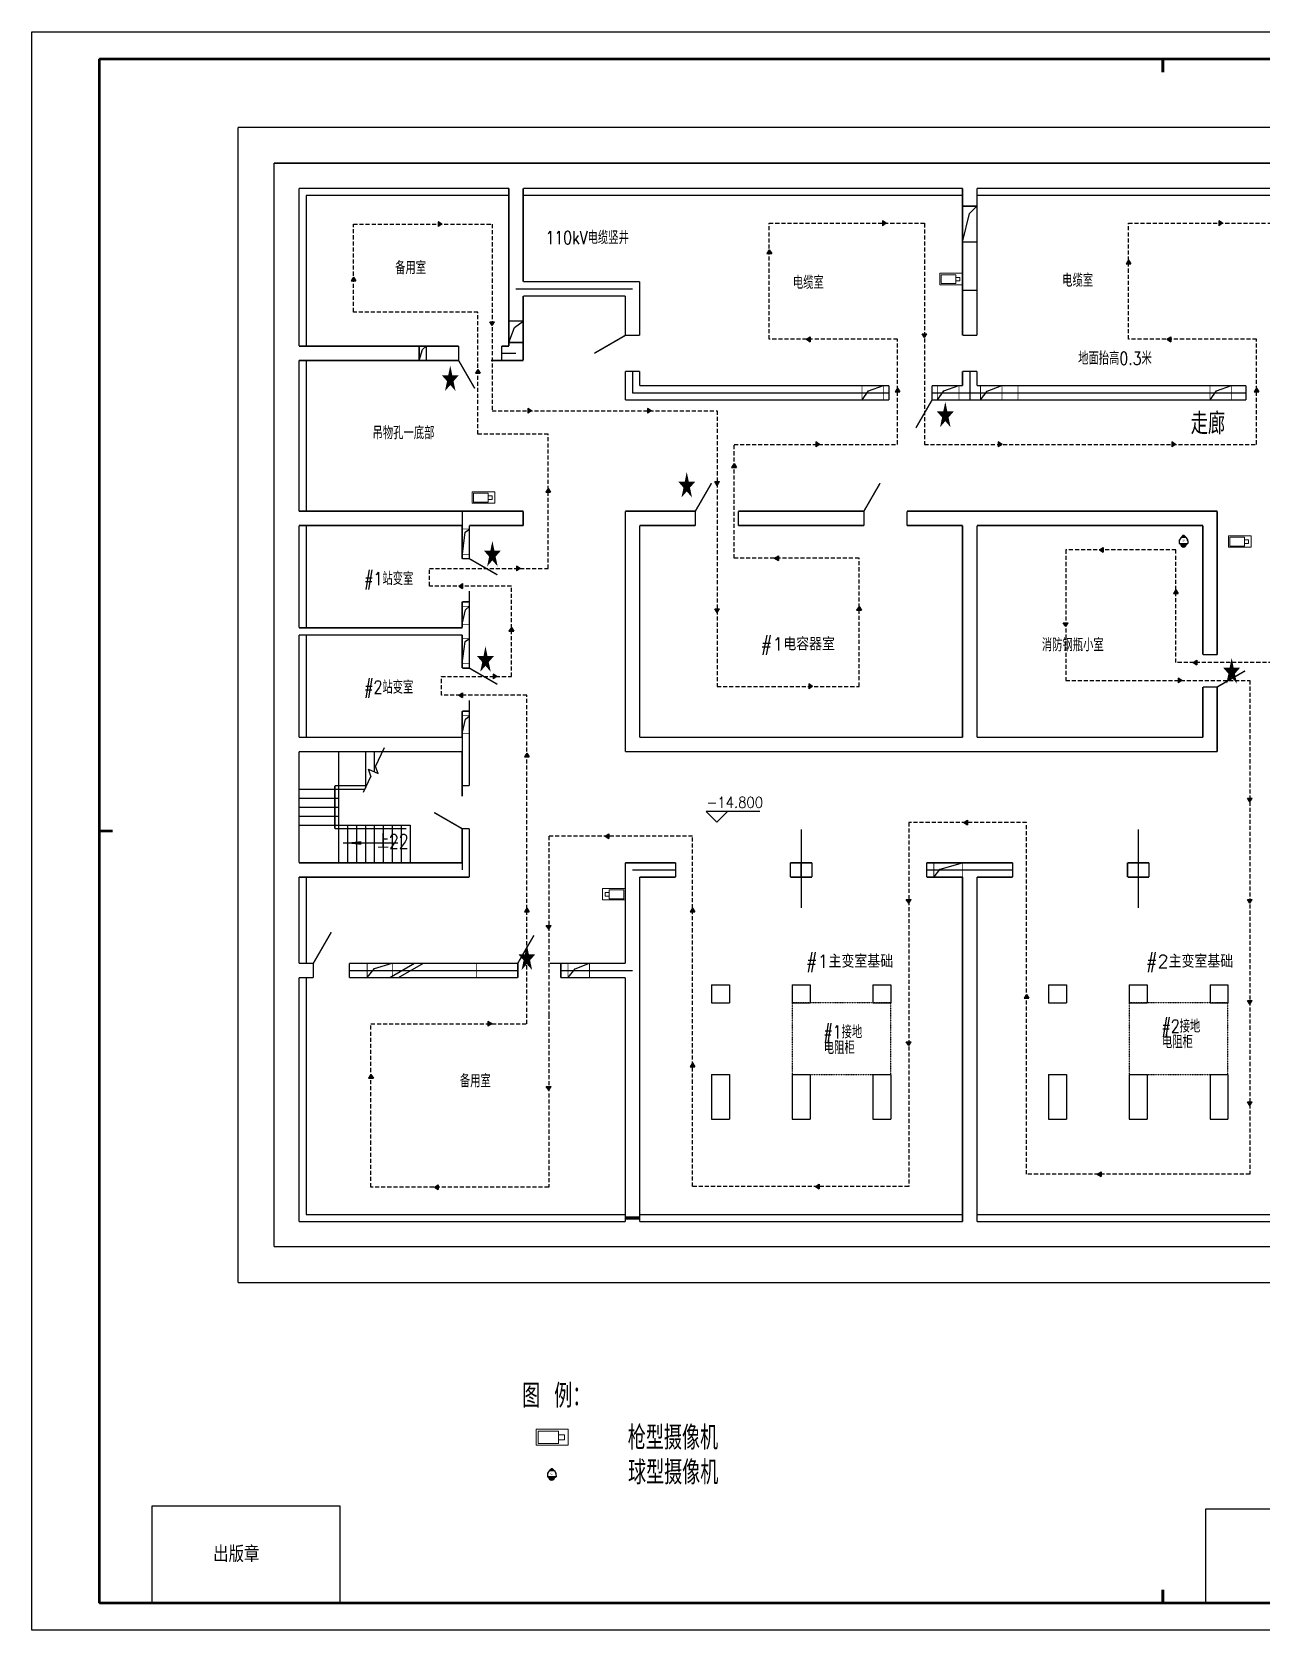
# Model space of a CAD drawing. Header units: millimetres. Extents: x -70627 to 13473, y 10065 to 69465.
# Drawn here: x -70627 to -24925, y 10065 to 69465 of the extents above; entities that cross this region are included whole.
import ezdxf
from ezdxf.enums import TextEntityAlignment as Align

# ---------------------------------------------------------------- set-up
doc = ezdxf.new("R2010")
doc.units = ezdxf.units.MM
for name, pattern in [('CEN', [34.5, 32, -1, 0.5, -1]), ('DASHED', [0.75, 0.5, -0.25]), ('HID4', [2, 1, -1])]:
    doc.linetypes.add(name, pattern=pattern)
doc.layers.add('$TD_AUDIT_GENERATED_(155)', color=7, linetype='Continuous', plot=False)
doc.layers.add('$TD_AUDIT_GENERATED_(3A53)', color=7, linetype='Continuous', plot=False)
doc.layers.add('$TD_AUDIT_GENERATED_(3A55)', color=250, linetype='Continuous', lineweight=18)
for name, color, linetype in [('$TD_AUDIT_GENERATED_(3A56)', 3, 'Continuous'), ('$TD_AUDIT_GENERATED_(5F)', 102, 'Continuous'), ('2', 2, 'Continuous'), ('CEN', 1, 'CEN'), ('HID4', 3, 'HID4'), ('Lz3_autosign', 7, 'Continuous'), ('tk', 7, 'Continuous')]:
    doc.layers.add(name, color=color, linetype=linetype)
doc.styles.add('$TD_AUDIT_GENERATED_(152)', font='', dxfattribs={"width": 0.75})
doc.styles.add('$TD_AUDIT_GENERATED_(174D)', font='', dxfattribs={"width": 0.9})
doc.styles.add('1', font='ROMANC.shx', dxfattribs={"width": 0.7, "bigfont": 'HZTXT1.shx'})
doc.styles.add('sepd.yb2', font='sepd_gbe.shx', dxfattribs={"width": 0.8, "bigfont": 'sepd_gbc.shx'})
doc.styles.add('sepd_yb2', font='sepd_gbe.shx', dxfattribs={"width": 0.8, "bigfont": 'sepd_gbc.shx'})
doc.styles.get("Standard").update_dxf_attribs({"font": ''})
doc.styles.add('TBZT', font='')
doc.styles.get('$TD_AUDIT_GENERATED_(152)').set_extended_font_data('SimSun')
doc.styles.get('$TD_AUDIT_GENERATED_(174D)').set_extended_font_data('SimSun')
doc.styles.get('Standard').set_extended_font_data('SimSun')
doc.styles.get('TBZT').set_extended_font_data('SimSun')

# ---------------------------------------------------------------- blocks, each defined once
blk = doc.blocks.new('$TD_AUDIT_GENERATED_(243E)')
at = {"layer": '$TD_AUDIT_GENERATED_(155)', "ltscale": 0.1}
for points in [[(73.8, 41.31), (143.8, 41.31), (143.8, 77.31), (73.8, 77.31)], [(465.73, 76.31), (528.73, 76.31), (528.73, 41.31), (465.73, 41.31)]]:
    blk.add_lwpolyline(points, close=True, dxfattribs=at)
at = {"layer": '$TD_AUDIT_GENERATED_(3A53)'}
blk.add_lwpolyline([(29.24, 625.31), (870.24, 625.31), (870.24, 31.31), (29.24, 31.31)], close=True, dxfattribs=at)
at = {"layer": 'tk', "const_width": 1}
for points in [[(860.24, 615.31), (54.24, 615.31)], [(54.24, 615.31), (54.24, 41.31)], [(449.74, 615.31), (449.74, 610.31)], [(54.24, 328.31), (59.24, 328.31)], [(54.24, 41.31), (860.24, 41.31)], [(449.74, 41.31), (449.74, 46.31)]]:
    blk.add_lwpolyline(points, dxfattribs=at)
at = {"layer": 'tk'}
blk.add_lwpolyline([(54.24, 615.31), (860.24, 615.31), (860.24, 41.31), (54.24, 41.31)], close=True, dxfattribs=at)
at = {"layer": '$TD_AUDIT_GENERATED_(155)', "ltscale": 0.1, "style": 'TBZT', "width": 0.8}
blk.add_text('\\M+5B3F6\\M+5B0E6\\M+5D5C2', height=5.25, dxfattribs=at).set_placement((96.63, 57.13))
at = {"layer": '$TD_AUDIT_GENERATED_(155)', "style": 'sepd_yb2', "flags": 1}
for tag, p in [('{LZCO-CB-W70-H36}', (140.29, 41.24)), ('{LZCO-ZZ-W63-H35-D10}', (528.73, 41.31))]:
    blk.add_attdef(tag, text='', height=4, dxfattribs=at).set_placement(p, align=Align.BOTTOM_RIGHT)
at = {"layer": 'tk', "style": 'sepd_yb2'}
for tag, height, p in [('\\M+5B9A4\\M+5B3CC', 6, (779.26, 103.63)), ('\\M+5B9A4\\M+5B3CC1', 4, (779.7, 105.96)), ('\\M+5B9A4\\M+5B3CC2', 4, (779.11, 101.38)), ('\\M+5BDD7\\M+5B6CE', 6, (833.05, 103.16)), ('\\M+5CDBC\\M+5C3FB1', 6, (820.24, 78.31)), ('\\M+5CDBC\\M+5C3FB', 6, (820.24, 74.31)), ('\\M+5CDBC\\M+5C3FB2', 6, (820.24, 70.31)), ('\\M+5B1C8\\M+5C0FD', 5, (740.37, 45.81)), ('\\M+5C8D5\\M+5C6DA', 5, (770.17, 45.81)), ('\\M+5CDBC\\M+5BAC5', 5, (827.28, 46.04))]:
    blk.add_attdef(tag, text='', height=height, dxfattribs=at).set_placement(p, align=Align.MIDDLE_CENTER)
at = {"layer": 'tk', "flags": 3}
for tag, height, style, width, p in [('N\\M+5C5FA\\M+5D7BC_T6_H7', 2, '$TD_AUDIT_GENERATED_(174D)', 0.8, (758.17, 93.99)), ('N\\M+5C5FA\\M+5D7BC\\M+5C8D5\\M+5C6DA_T5_H1.5', 1.5, 'TBZT', 0.65, (774.04, 93.96)), ('N\\M+5C9F3\\M+5BACB\\M+5D2BB_T6_H7', 2, '$TD_AUDIT_GENERATED_(174D)', 0.8, (758.17, 85.99)), ('N\\M+5C9F3\\M+5BACB\\M+5D2BB\\M+5C8D5\\M+5C6DA_T5_H1.5', 1.5, 'TBZT', 0.65, (774.05, 86.15)), ('N\\M+5C9F3\\M+5BACB\\M+5B6FE_T6_H7', 2, '$TD_AUDIT_GENERATED_(174D)', 0.8, (758.17, 77.99)), ('N\\M+5C9F3\\M+5BACB\\M+5B6FE\\M+5C8D5\\M+5C6DA_T5_H1.5', 1.5, 'TBZT', 0.65, (773.93, 78.11)), ('N\\M+5D0A3\\M+5BACB_T6_H7', 2, '$TD_AUDIT_GENERATED_(174D)', 0.8, (758.28, 69.99)), ('N\\M+5D0A3\\M+5BACB\\M+5C8D5\\M+5C6DA_T5_H1.5', 1.5, 'TBZT', 0.65, (773.94, 69.85)), ('N\\M+5C9E8\\M+5BCC6_T6_H7', 2, '$TD_AUDIT_GENERATED_(174D)', 0.8, (758.17, 61.99)), ('N\\M+5C9E8\\M+5BCC6\\M+5C8D5\\M+5C6DA_T5_H1.5', 1.5, 'TBZT', 0.65, (773.5, 62.19)), ('N\\M+5D6C6\\M+5CDBC_T6_H7', 2, '$TD_AUDIT_GENERATED_(174D)', 0.8, (758.06, 53.99)), ('N\\M+5D6C6\\M+5CDBC\\M+5C8D5\\M+5C6DA_T5_H1.5', 1.5, 'TBZT', 0.65, (773.61, 54.1))]:
    blk.add_attdef(tag, text='', height=height, dxfattribs=dict(at, style=style, width=width)).set_placement(p, align=Align.MIDDLE_CENTER)
at = {"layer": 'tk', "style": '$TD_AUDIT_GENERATED_(152)', "width": 0.8, "flags": 3}
for tag, p in [('LZCO_NCB-W70-H36_T7', (143.8, 77.31)), ('LZCO_NZZ-W63-H35_T7', (528.73, 76.31))]:
    blk.add_attdef(tag, text='', height=3, dxfattribs=at).set_placement(p, align=Align.TOP_RIGHT)
blk.add_attdef('LZHQINS_N5__0__\\M+5BBE1\\M+5C7A9\\M+5C0B8.DWG__0__1_T8', text='', height=3, dxfattribs=at).set_placement((720.24, 41.31), align=Align.BOTTOM_RIGHT)
blk.add_attdef('LZFRAME', (812.74, 35.32), '', height=3, dxfattribs=at)
blk = doc.blocks.new('A$C037769D6')
at = {"color": 40}
for p, q in [((0, 1.38), (3.52, 1.38)), ((0.27, 1.27), (0.27, 1.38)), ((0.33, 1.22), (0.27, 1.27)), ((3.26, 1.27), (0.27, 1.27)), ((0.33, 1.22), (3.2, 1.22)), ((2.62, 3.89), (0.91, 3.89)), ((1.13, 4.18), (0.96, 3.91)), ((0.96, 3.91), (2.57, 3.91)), ((1.11, 0.76), (1.11, 1.21)), ((1.13, 4.18), (1.49, 4.56)), ((1.13, 4.18), (2.4, 4.18)), ((2.03, 4.56), (1.49, 4.56)), ((1.54, 0.91), (1.54, 0.46)), ((1.95, 0.92), (1.95, 0.46)), ((2.4, 4.18), (2.03, 4.56)), ((2.38, 0.75), (2.38, 1.21)), ((2.4, 4.18), (2.57, 3.91)), ((3.2, 1.22), (3.26, 1.27)), ((3.26, 1.27), (3.26, 1.38))]:
    blk.add_line(p, q, dxfattribs=at)
blk.add_circle((1.74, 0.58), 0.143, dxfattribs=at)
for centre, radius, start, end in [((1.75, 1.21), 1.21, 179.65787, 359.65787), ((1.76, -0.19), 1.14, 56.80597, 124.88361), ((1.76, -0.2), 1.14, 56.80597, 124.88361), ((1.74, 0.76), 0.637, 179.65787, 359.65787), ((1.74, 0.46), 0.207, 179.65787, 359.65787)]:
    blk.add_arc(centre, radius, start, end, dxfattribs=at)
for points in [[(0.91, 3.89), (0.8, 3.83), (0.41, 3.39), (-0.04, 2.63), (0, 1.38), (0, 1.38)], [(2.62, 3.89), (2.72, 3.83), (3.11, 3.39), (3.51, 2.63), (3.52, 1.38), (3.52, 1.38)]]:
    blk.add_open_spline(points, degree=3, knots=[0, 0, 0, 0, 25.727261, 168.204352, 179.008047, 179.008047, 179.008047, 179.008047], dxfattribs=at)
for p in [(0.16, 2.75), (3.34, 2.74)]:
    blk.add_point(p, dxfattribs=at)
at = {"layer": '$TD_AUDIT_GENERATED_(3A55)', "color": 40, "lineweight": -3, "ltscale": 50, "insert": (1.28, 2.95), "char_height": 0.7076, "width": 1504.6269, "attachment_point": 1}
blk.add_mtext('{\\fSimSun|b0|i0|c134|p2;\\C5;QJ}', dxfattribs=at)

msp = doc.modelspace()

# ---------------------------------------------------------------- hatches: boundary and pattern name
at = {"layer": 'Lz3_autosign'}
for points in [[(-55388, 62321), (-55528, 62232), (-55528, 62410)], [(-38863, 62352), (-39003, 62263), (-39003, 62441)], [(-26360, 62352), (-26500, 62263), (-26500, 62441)], [(-43211, 61367), (-43122, 61227), (-43300, 61227)], [(-29854, 60987), (-29765, 60847), (-29942, 60847)], [(-58670, 60356), (-58582, 60216), (-58759, 60216)], [(-53517, 58553), (-53428, 58692), (-53605, 58692)], [(-37443, 58105), (-37355, 58245), (-37532, 58245)], [(-41827, 58042), (-41687, 57953), (-41687, 58131)], [(-28424, 58042), (-28284, 57953), (-28284, 58131)], [(-54051, 56924), (-53962, 56784), (-54139, 56784)], [(-38448, 56229), (-38359, 56090), (-38536, 56090)], [(-25090, 56229), (-25002, 56090), (-25179, 56090)], [(-52052, 55384), (-52192, 55295), (-52192, 55472)], [(-47603, 55384), (-47743, 55295), (-47743, 55472)], [(-41345, 54137), (-41485, 54048), (-41485, 54226)], [(-34556, 54137), (-34696, 54048), (-34696, 54226)], [(-28101, 54137), (-28241, 54048), (-28241, 54226)], [(-44522, 53422), (-44434, 53282), (-44611, 53282)], [(-51430, 52501), (-51342, 52362), (-51519, 52362)], [(-45148, 52613), (-45059, 52752), (-45237, 52752)], [(-43013, 49903), (-42873, 49814), (-42873, 49991)], [(-30937, 50214), (-30797, 50125), (-30797, 50303)], [(-52477, 49524), (-52616, 49435), (-52616, 49612)], [(-54759, 48871), (-54619, 48782), (-54619, 48960)], [(-28093, 48733), (-28004, 48593), (-28181, 48593)], [(-45148, 47886), (-45059, 48026), (-45237, 48026)], [(-39873, 48109), (-39785, 47970), (-39962, 47970)], [(-52802, 47328), (-52714, 47188), (-52891, 47188)], [(-32190, 47368), (-32101, 47508), (-32279, 47508)], [(-27452, 46024), (-27312, 45936), (-27312, 46113)], [(-53344, 45505), (-53483, 45416), (-53483, 45594)], [(-41602, 45141), (-41742, 45052), (-41742, 45230)], [(-27873, 45355), (-28013, 45267), (-28013, 45444)], [(-54759, 44815), (-54619, 44727), (-54619, 44904)], [(-52227, 42663), (-52138, 42523), (-52315, 42523)], [(-25343, 40845), (-25254, 40985), (-25432, 40985)], [(-35977, 40086), (-35837, 39997), (-35837, 40174)], [(-49319, 39577), (-49179, 39488), (-49179, 39665)], [(-52227, 36901), (-52138, 36761), (-52315, 36761)], [(-46068, 36901), (-45980, 36761), (-46157, 36761)], [(-38028, 37085), (-37939, 37224), (-38116, 37224)], [(-25343, 37085), (-25254, 37224), (-25432, 37224)], [(-51414, 36118), (-51326, 36258), (-51503, 36258)], [(-33647, 33689), (-33559, 33549), (-33736, 33549)], [(-25343, 33324), (-25254, 33464), (-25432, 33464)], [(-53531, 32598), (-53671, 32509), (-53671, 32686)], [(-38028, 31787), (-37939, 31927), (-38116, 31927)], [(-46068, 31143), (-45980, 31003), (-46157, 31003)], [(-58022, 30712), (-57933, 30572), (-58110, 30572)], [(-51414, 30126), (-51326, 30266), (-51503, 30266)], [(-25343, 29563), (-25254, 29703), (-25432, 29703)], [(-31015, 27013), (-30875, 26924), (-30875, 27101)], [(-55663, 26531), (-55523, 26442), (-55523, 26619)], [(-41494, 26548), (-41355, 26460), (-41355, 26637)]]:
    msp.add_hatch(color=3, dxfattribs=at).paths.add_polyline_path(points)

# ---------------------------------------------------------------- linework, layer by layer
at = {"layer": '$TD_AUDIT_GENERATED_(5F)', "color": 1, "lineweight": 15}
for p, q in [((-36873, 60496), (-36025, 60496)), ((-36873, 60067), (-36873, 60496)), ((-36025, 60067), (-36873, 60067)), ((-36025, 60496), (-36025, 60067)), ((-54264, 52376), (-53416, 52376)), ((-54264, 51947), (-54264, 52376)), ((-53416, 52376), (-53416, 51947)), ((-53416, 51947), (-54264, 51947)), ((-26138, 50739), (-25290, 50739)), ((-26138, 50310), (-26138, 50739)), ((-25290, 50739), (-25290, 50310)), ((-25290, 50310), (-26138, 50310)), ((-48561, 37631), (-49409, 37631)), ((-49409, 37631), (-49409, 37202)), ((-48561, 37202), (-48561, 37631)), ((-49409, 37202), (-48561, 37202)), ((-51882, 17533), (-50695, 17533)), ((-51882, 16933), (-51882, 17533)), ((-50695, 17533), (-50695, 16933)), ((-50695, 16933), (-51882, 16933))]:
    msp.add_line(p, q, dxfattribs=at)
at = {"layer": '$TD_AUDIT_GENERATED_(5F)', "color": 1, "linetype": 'Continuous', "lineweight": 15, "ltscale": 0.1}
for p, q in [((-36821, 60441), (-36275, 60441)), ((-36821, 60111), (-36821, 60441)), ((-36275, 60111), (-36821, 60111)), ((-36275, 60441), (-36275, 60111)), ((-36275, 60342), (-36121, 60342)), ((-36275, 60213), (-36275, 60342)), ((-36121, 60213), (-36275, 60213)), ((-36121, 60342), (-36121, 60213)), ((-54212, 52321), (-53666, 52321)), ((-54212, 51991), (-54212, 52321)), ((-53666, 52321), (-53666, 51991)), ((-53666, 51991), (-54212, 51991)), ((-53666, 52222), (-53512, 52222)), ((-53666, 52093), (-53666, 52222)), ((-53512, 52093), (-53666, 52093)), ((-53512, 52222), (-53512, 52093)), ((-26086, 50685), (-25540, 50685)), ((-26086, 50354), (-26086, 50685)), ((-25540, 50685), (-25540, 50354)), ((-25540, 50585), (-25386, 50585)), ((-25540, 50457), (-25540, 50585)), ((-25386, 50585), (-25386, 50457)), ((-25540, 50354), (-26086, 50354)), ((-25386, 50457), (-25540, 50457)), ((-49159, 37477), (-49313, 37477)), ((-49313, 37477), (-49313, 37349)), ((-48613, 37576), (-49159, 37576)), ((-49159, 37576), (-49159, 37246)), ((-49159, 37349), (-49159, 37477)), ((-48613, 37246), (-48613, 37576)), ((-49313, 37349), (-49159, 37349)), ((-49159, 37246), (-48613, 37246)), ((-51809, 17456), (-51044, 17456)), ((-51809, 16994), (-51809, 17456)), ((-51044, 17456), (-51044, 16994)), ((-51044, 17317), (-50828, 17317)), ((-51044, 17138), (-51044, 17317)), ((-50828, 17317), (-50828, 17138)), ((-51044, 16994), (-51809, 16994)), ((-50828, 17138), (-51044, 17138))]:
    msp.add_line(p, q, dxfattribs=at)
at = {"color": 7}
for p, q in [((-35767, 62714), (-35491, 62989)), ((-36025, 61655), (-35767, 62714)), ((-35491, 59855), (-36025, 59855)), ((-52895, 57921), (-52683, 58475)), ((-52683, 58475), (-52362, 58721)), ((-56229, 57254), (-56110, 57668)), ((-56110, 57668), (-55963, 57788)), ((-39759, 55787), (-39522, 56122)), ((-39522, 56122), (-38959, 56321)), ((-36958, 55787), (-36721, 56122)), ((-36721, 56122), (-36158, 56321)), ((-35358, 55787), (-35105, 56110)), ((-35105, 56110), (-34558, 56321)), ((-26823, 55787), (-26585, 56122)), ((-26585, 56122), (-26023, 56321)), ((-54629, 49952), (-54519, 50873)), ((-54519, 50873), (-54362, 50986)), ((-54507, 47988), (-54362, 48119)), ((-54629, 47452), (-54507, 47988)), ((-54629, 45985), (-54519, 46805)), ((-54519, 46805), (-54362, 46918)), ((-54507, 43920), (-54362, 44051)), ((-54629, 43384), (-54507, 43920)), ((-57852, 42163), (-57520, 42873)), ((-58022, 41801), (-58306, 41197)), ((-58118, 42067), (-57756, 41897)), ((-58022, 41801), (-58118, 42067)), ((-57756, 41897), (-57852, 42163)), ((-43560, 40496), (-45560, 40496)), ((-45560, 40496), (-45160, 40096)), ((-45160, 40096), (-44760, 40496)), ((-57020, 39319), (-59050, 39319)), ((-37092, 38050), (-36862, 38350)), ((-36862, 38350), (-36025, 38583)), ((-35491, 37353), (-35491, 36485)), ((-58163, 34316), (-57891, 34651)), ((-57891, 34651), (-57230, 34849)), ((-57325, 34316), (-56401, 34849)), ((-56992, 34316), (-56068, 34849)), ((-50695, 34316), (-50427, 34648)), ((-50427, 34648), (-49895, 34849))]:
    msp.add_line(p, q, dxfattribs=at)
at = {"linetype": 'HID4'}
for p, q in [((-42360, 33382), (-42360, 30715)), ((-38692, 33382), (-42360, 33382)), ((-38692, 30715), (-38692, 33382)), ((-29823, 33382), (-29823, 30715)), ((-26156, 33382), (-29823, 33382)), ((-26156, 30715), (-26156, 33382)), ((-42360, 30715), (-38692, 30715)), ((-29823, 30715), (-26156, 30715))]:
    msp.add_line(p, q, dxfattribs=at)
at = {"color": 7, "const_width": 53.3}
for points in [[(-48561, 58188), (-49716, 57521)], [(-54762, 57254), (-54162, 56215)], [(-53562, 57254), (-53162, 57254)], [(-37158, 55787), (-37759, 54748)], [(-45960, 51653), (-45360, 52692)], [(-39692, 51653), (-39092, 52692)], [(-54362, 49886), (-53323, 49286)], [(-54362, 48685), (-54362, 48285)], [(-54362, 45818), (-53323, 45218)], [(-25517, 45718), (-26556, 45118)], [(-54362, 44618), (-54362, 44218)], [(-54629, 41050), (-54629, 41450)], [(-54629, 39850), (-55669, 40450)], [(-60164, 34849), (-59497, 36004)], [(-52562, 34849), (-51962, 35888)], [(-50962, 34849), (-51362, 34849)]]:
    msp.add_lwpolyline(points, dxfattribs=at)
at = {"color": 7}
msp.add_lwpolyline([(-59050, 39319, 0, 133, 0), (-58383, 39319, 133, 133, 0)], format="xyseb", dxfattribs=at)
at = {"layer": '2', "color": 7}
for p, q in [((-60430, 63389), (-60430, 57788)), ((-52895, 63389), (-60430, 63389)), ((-36025, 63389), (-52362, 63389)), ((-23489, 63389), (-35491, 63389)), ((-60430, 57254), (-60430, 51653)), ((-60430, 51119), (-60430, 47318)), ((-60430, 47052), (-60430, 43251)), ((-59230, 42717), (-59230, 38583)), ((-58230, 42717), (-58230, 41358)), ((-57897, 42717), (-57897, 41963)), ((-60697, 41317), (-58249, 41317)), ((-60697, 40984), (-59230, 40984)), ((-60697, 40650), (-59230, 40650)), ((-60697, 40317), (-59230, 40317)), ((-60697, 39983), (-56563, 39983)), ((-58897, 39983), (-58897, 38583)), ((-58563, 39983), (-58563, 38583)), ((-58230, 39983), (-58230, 38583)), ((-57897, 39983), (-57897, 38583)), ((-57563, 39983), (-57563, 38583)), ((-57230, 39983), (-57230, 38583)), ((-56896, 39983), (-56896, 38583)), ((-56563, 39983), (-56563, 38583)), ((-60430, 38050), (-60430, 34849)), ((-60430, 34316), (-60430, 25514)), ((-60430, 25514), (-48561, 25514)), ((-48028, 25514), (-36025, 25514)), ((-35491, 25514), (-23489, 25514))]:
    msp.add_line(p, q, dxfattribs=at)
for points, const_width in [([(2917, 65923), (-62964, 65923)], 53.3), ([(-62964, 65923), (-62964, 22980)], 53.3), ([(1584, 64589), (-61631, 64589)], 53.3), ([(-61631, 64589), (-61631, 24313)], 53.3), ([(-52895, 63656), (-60697, 63656)], 53.3), ([(-60697, 63656), (-60697, 57788)], 53.3), ([(-52895, 63656), (-52895, 57788)], 53.3), ([(-36025, 63656), (-52362, 63656)], 53.3), ([(-52362, 63656), (-52362, 60188)], 53.3), ([(-36025, 63656), (-36025, 58188)], 53.3), ([(-23489, 63656), (-35491, 63656)], 53.3), ([(-35491, 63656), (-35491, 58188)], 53.3), ([(-35491, 62989), (-36025, 62989)], 53.3), ([(-35491, 61655), (-36025, 61655)], 53.3), ([(-48028, 60188), (-52362, 60188)], 53.3), ([(-48028, 60188), (-48028, 58188)], 53.3), ([(-48561, 59655), (-52362, 59655)], 53.3), ([(-52362, 59655), (-52362, 57254)], 53.3), ([(-48561, 59655), (-48561, 58188)], 53.3), ([(-52895, 58721), (-52362, 58721)], 53.3), ([(-48561, 58188), (-48028, 58188)], 53.3), ([(-36025, 58188), (-35491, 58188)], 53.3), ([(-60697, 57788), (-54762, 57788)], 53.3), ([(-56229, 57788), (-56229, 57254)], 53.3), ([(-55963, 57788), (-55963, 57254)], 53.3), ([(-54762, 57788), (-54762, 57254)], 53.3), ([(-53162, 57788), (-53162, 57254)], 53.3), ([(-53162, 57788), (-52895, 57788)], 53.3), ([(-52895, 57921), (-52362, 57921)], 53.3), ([(-60697, 57254), (-60697, 51653)], 53.3), ([(-60697, 57254), (-54762, 57254)], 53.3), ([(-53162, 57254), (-52362, 57254)], 53.3), ([(-48561, 56854), (-48561, 55787)], 53.3), ([(-48561, 56854), (-48028, 56854)], 53.3), ([(-48028, 56854), (-48028, 56321)], 53.3), ([(-36025, 56854), (-36025, 56321)], 53.3), ([(-36025, 56854), (-35491, 56854)], 53.3), ([(-35491, 56854), (-35491, 56321)], 53.3), ([(-48028, 56321), (-38759, 56321)], 53.3), ([(-39759, 55787), (-39759, 56321)], 26.7), ([(-38959, 55787), (-38959, 56321)], 26.7), ([(-38759, 56321), (-38759, 55787)], 53.3), ([(-37158, 56321), (-37158, 55787)], 53.3), ([(-37158, 56321), (-36025, 56321)], 53.3), ([(-36958, 55787), (-36958, 56321)], 26.7), ([(-36158, 55787), (-36158, 56321)], 26.7), ([(-35491, 56321), (-25489, 56321)], 53.3), ([(-35358, 55787), (-35358, 56321)], 26.7), ([(-34558, 55787), (-34558, 56321)], 26.7), ([(-33958, 55787), (-33958, 56321)], 26.7), ([(-26823, 55787), (-26823, 56321)], 26.7), ([(-26023, 55787), (-26023, 56321)], 26.7), ([(-25489, 56321), (-25489, 55787)], 53.3), ([(-48561, 55787), (-38759, 55787)], 53.3), ([(-37158, 55787), (-25489, 55787)], 53.3), ([(-60697, 51653), (-52362, 51653)], 53.3), ([(-52362, 51653), (-52362, 51119)], 53.3), ([(-48561, 51653), (-48561, 42717)], 53.3), ([(-48561, 51653), (-45960, 51653)], 53.3), ([(-45960, 51653), (-45960, 51119)], 53.3), ([(-44360, 51653), (-39692, 51653)], 53.3), ([(-44360, 51653), (-44360, 51119)], 53.3), ([(-39692, 51653), (-39692, 51119)], 53.3), ([(-38092, 51653), (-26556, 51653)], 53.3), ([(-38092, 51653), (-38092, 51119)], 53.3), ([(-26556, 51653), (-26556, 46318)], 53.3), ([(-60697, 51119), (-54629, 51119)], 53.3), ([(-60697, 51119), (-60697, 47318)], 53.3), ([(-54629, 51119), (-54629, 49886)], 53.3), ([(-54362, 51119), (-54362, 49886)], 53.3), ([(-54362, 51119), (-52362, 51119)], 53.3), ([(-48028, 51119), (-48028, 43251)], 53.3), ([(-48028, 51119), (-45960, 51119)], 53.3), ([(-44360, 51119), (-41759, 51119)], 53.3), ([(-41759, 51119), (-39692, 51119)], 53.3), ([(-38092, 51119), (-36025, 51119)], 53.3), ([(-36025, 51119), (-36025, 43251)], 53.3), ([(-35491, 51119), (-27089, 51119)], 53.3), ([(-35491, 51119), (-35491, 43251)], 53.3), ([(-27089, 51119), (-27089, 46318)], 53.3), ([(-54629, 50986), (-54362, 50986)], 26.7), ([(-54629, 49886), (-54362, 49886)], 53.3), ([(-54629, 50052), (-54362, 50052)], 26.7), ([(-54629, 48285), (-54362, 48285)], 53.3), ([(-54629, 48285), (-54629, 47318)], 53.3), ([(-54629, 48119), (-54362, 48119)], 26.7), ([(-54362, 48285), (-54362, 45818)], 53.3), ([(-60697, 47318), (-54629, 47318)], 53.3), ([(-60697, 47052), (-60697, 43251)], 53.3), ([(-60697, 47052), (-54629, 47052)], 53.3), ([(-54629, 47052), (-54629, 45818)], 53.3), ([(-54629, 47452), (-54362, 47452)], 26.7), ([(-54629, 46918), (-54362, 46918)], 26.7), ([(-27089, 46318), (-26556, 46318)], 53.3), ([(-54629, 45818), (-54362, 45818)], 53.3), ([(-54629, 45985), (-54362, 45985)], 26.7), ([(-27089, 45118), (-26556, 45118)], 53.3), ([(-27089, 45118), (-27089, 43251)], 53.3), ([(-26556, 45118), (-26556, 42717)], 53.3), ([(-54629, 44218), (-54629, 43251)], 53.3), ([(-54629, 44218), (-54362, 44218)], 53.3), ([(-54629, 44051), (-54362, 44051)], 26.7), ([(-54362, 44218), (-54362, 41450)], 53.3), ([(-54629, 43384), (-54362, 43384)], 26.7), ([(-60697, 43251), (-54629, 43251)], 53.3), ([(-48028, 43251), (-41759, 43251)], 53.3), ([(-41759, 43251), (-36025, 43251)], 53.3), ([(-35491, 43251), (-27089, 43251)], 53.3), ([(-60697, 42717), (-54629, 42717)], 53.3), ([(-60697, 42717), (-60697, 38583)], 53.3), ([(-54629, 42717), (-54629, 41450)], 53.3), ([(-48561, 42717), (-26556, 42717)], 53.3), ([(-59364, 41450), (-59364, 39850)], 53.3), ([(-59364, 41450), (-58187, 41450)], 53.3), ([(-54629, 41450), (-54362, 41450)], 53.3), ([(-59364, 39850), (-56701, 39850)], 53.3), ([(-54629, 39850), (-54362, 39850)], 53.3), ([(-54629, 39850), (-54629, 38583)], 53.3), ([(-54362, 39850), (-54362, 38050)], 53.3), ([(-60697, 38583), (-54629, 38583)], 53.3), ([(-60697, 38050), (-60697, 34849)], 53.3), ([(-60697, 38050), (-54362, 38050)], 53.3), ([(-48561, 38583), (-48561, 34849)], 53.3), ([(-48561, 38583), (-46694, 38583)], 53.3), ([(-48028, 38050), (-46694, 38050)], 53.3), ([(-48028, 38050), (-48028, 25247)], 53.3), ([(-46694, 38583), (-46694, 38050)], 53.3), ([(-42426, 38583), (-41626, 38583)], 53.3), ([(-42426, 38583), (-42426, 38050)], 53.3), ([(-42426, 38050), (-41626, 38050)], 53.3), ([(-42026, 38583), (-42026, 38050)], 53.3), ([(-41626, 38583), (-41626, 38050)], 53.3), ([(-37358, 38583), (-34158, 38583)], 53.3), ([(-37358, 38583), (-37358, 38050)], 53.3), ([(-37358, 38050), (-36025, 38050)], 53.3), ([(-37092, 38583), (-37092, 38050)], 26.7), ([(-36025, 38050), (-36025, 25247)], 53.3), ([(-36025, 38583), (-36025, 38050)], 26.7), ([(-35491, 38050), (-35491, 25247)], 53.3), ([(-35491, 38050), (-34158, 38050)], 53.3), ([(-34158, 38583), (-34158, 38050)], 53.3), ([(-29890, 38583), (-29090, 38583)], 53.3), ([(-29890, 38583), (-29890, 38050)], 53.3), ([(-29890, 38050), (-29090, 38050)], 53.3), ([(-29490, 38583), (-29490, 38050)], 53.3), ([(-29090, 38583), (-29090, 38050)], 53.3), ([(-60697, 34849), (-60164, 34849)], 53.3), ([(-60164, 34849), (-60164, 34316)], 53.3), ([(-58830, 34849), (-58830, 34316)], 53.3), ([(-58830, 34849), (-52562, 34849)], 53.3), ([(-58163, 34316), (-58163, 34849)], 26.7), ([(-57230, 34316), (-57230, 34849)], 26.7), ([(-54096, 34849), (-54096, 34316)], 26.7), ([(-52562, 34849), (-52562, 34316)], 53.3), ([(-50962, 34849), (-50962, 34316)], 53.3), ([(-50962, 34849), (-48561, 34849)], 53.3), ([(-50695, 34849), (-50695, 34316)], 26.7), ([(-49895, 34849), (-49895, 34316)], 26.7), ([(-60697, 34316), (-60164, 34316)], 53.3), ([(-60697, 34316), (-60697, 25247)], 53.3), ([(-58830, 34316), (-52562, 34316)], 53.3), ([(-50962, 34316), (-48561, 34316)], 53.3), ([(-50962, 34316), (-48561, 34316)], 53.3), ([(-48561, 34316), (-48561, 25247)], 53.3), ([(-60697, 25247), (-48561, 25247)], 53.3), ([(-48028, 25247), (-36025, 25247)], 53.3), ([(-35491, 25247), (-23489, 25247)], 53.3), ([(-61631, 24313), (1584, 24313)], 53.3), ([(-62964, 22980), (2917, 22980)], 53.3)]:
    msp.add_lwpolyline(points, dxfattribs=dict(at, const_width=const_width))
at = {"layer": 'CEN', "color": 7}
for p, q in [((-52629, 59921), (-48294, 59921)), ((-53162, 57521), (-52629, 57521)), ((-48294, 56854), (-48294, 56054)), ((-35758, 56854), (-35758, 55787)), ((-48294, 56054), (-38759, 56054)), ((-37158, 56054), (-25489, 56054)), ((-54629, 51653), (-54629, 49886)), ((-54629, 44218), (-54629, 41450)), ((-54629, 39850), (-54629, 38316)), ((-42026, 39823), (-42026, 36914)), ((-29490, 39823), (-29490, 36914)), ((-48294, 38316), (-46694, 38316)), ((-37358, 38316), (-34158, 38316)), ((-58830, 34582), (-52562, 34582)), ((-50962, 34582), (-48294, 34582)), ((-45360, 34049), (-45360, 33382)), ((-45360, 34049), (-44693, 34049)), ((-44693, 34049), (-44693, 33382)), ((-42360, 34049), (-42360, 33382)), ((-42360, 34049), (-41693, 34049)), ((-41693, 34049), (-41693, 33382)), ((-39359, 34049), (-39359, 33382)), ((-39359, 34049), (-38692, 34049)), ((-38692, 34049), (-38692, 33382)), ((-32824, 34049), (-32157, 34049)), ((-32824, 34049), (-32824, 33382)), ((-32157, 34049), (-32157, 33382)), ((-29823, 34049), (-29823, 33382)), ((-29823, 34049), (-29157, 34049)), ((-29157, 34049), (-29157, 33382)), ((-26823, 34049), (-26823, 33382)), ((-26823, 34049), (-26156, 34049)), ((-26156, 34049), (-26156, 33382)), ((-45360, 33382), (-44693, 33382)), ((-42360, 33382), (-41693, 33382)), ((-39359, 33382), (-38692, 33382)), ((-32824, 33382), (-32157, 33382)), ((-29823, 33382), (-29157, 33382)), ((-26823, 33382), (-26156, 33382)), ((-45360, 30715), (-45360, 29048)), ((-45360, 30715), (-44693, 30715)), ((-44693, 30715), (-44693, 29048)), ((-42360, 30715), (-42360, 29048)), ((-42360, 30715), (-41693, 30715)), ((-41693, 30715), (-41693, 29048)), ((-39359, 30715), (-38692, 30715)), ((-39359, 30715), (-39359, 29048)), ((-38692, 30715), (-38692, 29048)), ((-32824, 30715), (-32157, 30715)), ((-32824, 30715), (-32824, 29048)), ((-32157, 30715), (-32157, 29048)), ((-29823, 30715), (-29157, 30715)), ((-29823, 30715), (-29823, 29048)), ((-29157, 30715), (-29157, 29048)), ((-26823, 30715), (-26823, 29048)), ((-26823, 30715), (-26156, 30715)), ((-26156, 30715), (-26156, 29048)), ((-45360, 29048), (-44693, 29048)), ((-42360, 29048), (-41693, 29048)), ((-39359, 29048), (-38692, 29048)), ((-32824, 29048), (-32157, 29048)), ((-29823, 29048), (-29157, 29048)), ((-26823, 29048), (-26156, 29048))]:
    msp.add_line(p, q, dxfattribs=at)
at = {"layer": 'Defpoints', "color": 7, "linetype": 'ByBlock'}
for p in [(-58830, 34316), (-58163, 34316), (-57230, 34316), (-56992, 34316), (-54096, 34316), (-52562, 34316)]:
    msp.add_point(p, dxfattribs=at)
at = {"layer": 'HID4', "color": 7, "const_width": 133}
msp.add_lwpolyline([(-48028, 25380), (-48561, 25380)], dxfattribs=at)
at = {"layer": 'Lz3_autosign', "color": 3}
for p, q in [((-55528, 62410), (-55528, 62232)), ((-55388, 62321), (-55528, 62410)), ((-39003, 62441), (-39003, 62263)), ((-38863, 62352), (-39003, 62441)), ((-26500, 62441), (-26500, 62263)), ((-26360, 62352), (-26500, 62441)), ((-55388, 62321), (-55528, 62232)), ((-38863, 62352), (-39003, 62263)), ((-26360, 62352), (-26500, 62263)), ((-43211, 61367), (-43300, 61227)), ((-43300, 61227), (-43122, 61227)), ((-43211, 61367), (-43122, 61227)), ((-29854, 60987), (-29942, 60847)), ((-29942, 60847), (-29765, 60847)), ((-29854, 60987), (-29765, 60847)), ((-58670, 60356), (-58759, 60216)), ((-58759, 60216), (-58582, 60216)), ((-58670, 60356), (-58582, 60216)), ((-53605, 58692), (-53428, 58692)), ((-53517, 58553), (-53605, 58692)), ((-53517, 58553), (-53428, 58692)), ((-37532, 58245), (-37355, 58245)), ((-37443, 58105), (-37532, 58245)), ((-37443, 58105), (-37355, 58245)), ((-41827, 58042), (-41687, 58131)), ((-41827, 58042), (-41687, 57953)), ((-41687, 58131), (-41687, 57953)), ((-28424, 58042), (-28284, 58131)), ((-28424, 58042), (-28284, 57953)), ((-28284, 58131), (-28284, 57953)), ((-54051, 56924), (-54139, 56784)), ((-54139, 56784), (-53962, 56784)), ((-54051, 56924), (-53962, 56784)), ((-38448, 56229), (-38536, 56090)), ((-38536, 56090), (-38359, 56090)), ((-38448, 56229), (-38359, 56090)), ((-25090, 56229), (-25179, 56090)), ((-25179, 56090), (-25002, 56090)), ((-25090, 56229), (-25002, 56090)), ((-52192, 55472), (-52192, 55295)), ((-52052, 55384), (-52192, 55472)), ((-52052, 55384), (-52192, 55295)), ((-47743, 55472), (-47743, 55295)), ((-47603, 55384), (-47743, 55472)), ((-47603, 55384), (-47743, 55295)), ((-41485, 54226), (-41485, 54048)), ((-41345, 54137), (-41485, 54226)), ((-41345, 54137), (-41485, 54048)), ((-34696, 54226), (-34696, 54048)), ((-34556, 54137), (-34696, 54226)), ((-34556, 54137), (-34696, 54048)), ((-28241, 54226), (-28241, 54048)), ((-28101, 54137), (-28241, 54226)), ((-28101, 54137), (-28241, 54048)), ((-44522, 53422), (-44611, 53282)), ((-44611, 53282), (-44434, 53282)), ((-44522, 53422), (-44434, 53282)), ((-51430, 52501), (-51519, 52362)), ((-51519, 52362), (-51342, 52362)), ((-51430, 52501), (-51342, 52362)), ((-45237, 52752), (-45059, 52752)), ((-45148, 52613), (-45237, 52752)), ((-45148, 52613), (-45059, 52752)), ((-43013, 49903), (-42873, 49991)), ((-43013, 49903), (-42873, 49814)), ((-42873, 49991), (-42873, 49814)), ((-30937, 50214), (-30797, 50303)), ((-30937, 50214), (-30797, 50125)), ((-30797, 50303), (-30797, 50125)), ((-52616, 49612), (-52616, 49435)), ((-52477, 49524), (-52616, 49612)), ((-52477, 49524), (-52616, 49435)), ((-54759, 48871), (-54619, 48960)), ((-54759, 48871), (-54619, 48782)), ((-54619, 48960), (-54619, 48782)), ((-28093, 48733), (-28181, 48593)), ((-28093, 48733), (-28004, 48593)), ((-28181, 48593), (-28004, 48593)), ((-45237, 48026), (-45059, 48026)), ((-45148, 47886), (-45237, 48026)), ((-45148, 47886), (-45059, 48026)), ((-39873, 48109), (-39962, 47970)), ((-39962, 47970), (-39785, 47970)), ((-39873, 48109), (-39785, 47970)), ((-52802, 47328), (-52891, 47188)), ((-52891, 47188), (-52714, 47188)), ((-52802, 47328), (-52714, 47188)), ((-32279, 47508), (-32101, 47508)), ((-32190, 47368), (-32279, 47508)), ((-32190, 47368), (-32101, 47508)), ((-27452, 46024), (-27312, 46113)), ((-27452, 46024), (-27312, 45936)), ((-27312, 46113), (-27312, 45936)), ((-53483, 45594), (-53483, 45416)), ((-53344, 45505), (-53483, 45594)), ((-53344, 45505), (-53483, 45416)), ((-41742, 45230), (-41742, 45052)), ((-41602, 45141), (-41742, 45230)), ((-28013, 45444), (-28013, 45267)), ((-27873, 45355), (-28013, 45444)), ((-27873, 45355), (-28013, 45267)), ((-54759, 44815), (-54619, 44904)), ((-54759, 44815), (-54619, 44727)), ((-54619, 44904), (-54619, 44727)), ((-41602, 45141), (-41742, 45052)), ((-52227, 42663), (-52315, 42523)), ((-52315, 42523), (-52138, 42523)), ((-52227, 42663), (-52138, 42523)), ((-25432, 40985), (-25254, 40985)), ((-25343, 40845), (-25432, 40985)), ((-25343, 40845), (-25254, 40985)), ((-35977, 40086), (-35837, 40174)), ((-35977, 40086), (-35837, 39997)), ((-35837, 40174), (-35837, 39997)), ((-49319, 39577), (-49179, 39665)), ((-49319, 39577), (-49179, 39488)), ((-49179, 39665), (-49179, 39488)), ((-52227, 36901), (-52315, 36761)), ((-52227, 36901), (-52138, 36761)), ((-46068, 36901), (-46157, 36761)), ((-46068, 36901), (-45980, 36761)), ((-38116, 37224), (-37939, 37224)), ((-38028, 37085), (-38116, 37224)), ((-38028, 37085), (-37939, 37224)), ((-25432, 37224), (-25254, 37224)), ((-25343, 37085), (-25432, 37224)), ((-25343, 37085), (-25254, 37224)), ((-52315, 36761), (-52138, 36761)), ((-51503, 36258), (-51326, 36258)), ((-51414, 36118), (-51503, 36258)), ((-51414, 36118), (-51326, 36258)), ((-46157, 36761), (-45980, 36761)), ((-33647, 33689), (-33736, 33549)), ((-33736, 33549), (-33559, 33549)), ((-33647, 33689), (-33559, 33549)), ((-25432, 33464), (-25254, 33464)), ((-25343, 33324), (-25432, 33464)), ((-25343, 33324), (-25254, 33464)), ((-53671, 32686), (-53671, 32509)), ((-53531, 32598), (-53671, 32686)), ((-53531, 32598), (-53671, 32509)), ((-38116, 31927), (-37939, 31927)), ((-38028, 31787), (-38116, 31927)), ((-38028, 31787), (-37939, 31927)), ((-46068, 31143), (-46157, 31003)), ((-46157, 31003), (-45980, 31003)), ((-46068, 31143), (-45980, 31003)), ((-58022, 30712), (-58110, 30572)), ((-58110, 30572), (-57933, 30572)), ((-58022, 30712), (-57933, 30572)), ((-51503, 30266), (-51326, 30266)), ((-51414, 30126), (-51503, 30266)), ((-51414, 30126), (-51326, 30266)), ((-25432, 29703), (-25254, 29703)), ((-25343, 29563), (-25432, 29703)), ((-25343, 29563), (-25254, 29703)), ((-31015, 27013), (-30875, 27101)), ((-31015, 27013), (-30875, 26924)), ((-30875, 27101), (-30875, 26924)), ((-55663, 26531), (-55523, 26619)), ((-55663, 26531), (-55523, 26442)), ((-55523, 26619), (-55523, 26442)), ((-41494, 26548), (-41355, 26637)), ((-41494, 26548), (-41355, 26460)), ((-41355, 26637), (-41355, 26460))]:
    msp.add_line(p, q, dxfattribs=at)
at = {"layer": 'Lz3_autosign', "color": 3, "linetype": 'DASHED', "ltscale": 300}
for p, q in [((-58670, 59056), (-58670, 62321)), ((-58670, 62321), (-53517, 62321)), ((-53517, 62321), (-53517, 55384)), ((-43211, 58042), (-43211, 62352)), ((-43211, 62352), (-37443, 62352)), ((-37443, 62352), (-37443, 54137)), ((-29854, 58042), (-29854, 62352)), ((-29854, 62352), (-24086, 62352)), ((-54051, 59056), (-58670, 59056)), ((-54051, 54512), (-54051, 59056)), ((-38448, 58042), (-43211, 58042)), ((-38448, 54137), (-38448, 58042)), ((-25090, 58042), (-29854, 58042)), ((-25090, 54137), (-25090, 58042)), ((-53517, 55384), (-45148, 55384)), ((-45148, 55384), (-45148, 45141)), ((-51430, 54512), (-54051, 54512)), ((-51430, 49524), (-51430, 54512)), ((-44522, 49903), (-44522, 54137)), ((-44522, 54137), (-38448, 54137)), ((-37443, 54137), (-25090, 54137)), ((-39873, 49903), (-44522, 49903)), ((-39873, 45141), (-39873, 49903)), ((-28093, 50214), (-32190, 50214)), ((-32190, 50214), (-32190, 45355)), ((-28093, 46024), (-28093, 50214)), ((-55850, 48871), (-55850, 49524)), ((-55850, 49524), (-51430, 49524)), ((-52802, 48871), (-55850, 48871)), ((-52802, 45505), (-52802, 48871)), ((-24051, 46024), (-28093, 46024)), ((-55400, 44815), (-55400, 45505)), ((-55400, 45505), (-52802, 45505)), ((-32190, 45355), (-25343, 45355)), ((-25343, 45355), (-25343, 27013)), ((-52227, 44815), (-55400, 44815)), ((-52227, 32598), (-52227, 44815)), ((-45148, 45141), (-39873, 45141)), ((-33647, 40086), (-38028, 40086)), ((-38028, 40086), (-38028, 26548)), ((-33647, 27013), (-33647, 40086)), ((-46068, 39577), (-51414, 39577)), ((-51414, 39577), (-51414, 32939)), ((-46068, 26548), (-46068, 39577)), ((-51414, 32939), (-51414, 26531)), ((-58022, 26531), (-58022, 32598)), ((-58022, 32598), (-52227, 32598)), ((-25343, 27013), (-33647, 27013)), ((-51414, 26531), (-58022, 26531)), ((-38028, 26548), (-46068, 26548))]:
    msp.add_line(p, q, dxfattribs=at)

# ---------------------------------------------------------------- block references
at = {"layer": '$TD_AUDIT_GENERATED_(3A56)', "color": 1, "xscale": 92.60999999999997, "yscale": 92.60999999999997, "zscale": 92.60999999999997}
msp.add_blockref('A$C037769D6', (-27970, 50321), dxfattribs=at)
at = {"layer": '$TD_AUDIT_GENERATED_(3A56)', "xscale": 92.60999999999997, "yscale": 92.60999999999997, "zscale": 92.60999999999997}
msp.add_blockref('A$C037769D6', (-51462, 15638), dxfattribs=at)
at = {"xscale": 100, "yscale": 100, "zscale": 100}
msp.add_blockref('$TD_AUDIT_GENERATED_(243E)', (-73551, 6934), dxfattribs=at)

# ---------------------------------------------------------------- texts
at = {"color": 7, "style": '1', "width": 0.8}
for s, height, p in [('110kV\\M+5B5E7\\M+5C0C2\\M+5CAFA\\M+5BEAE', 480.11, (-51531, 61582)), ('\\M+5B1B8\\M+5D3C3\\M+5CAD2', 480.11, (-57124, 60459)), ('\\M+5B5E7\\M+5C0C2\\M+5CAD2', 480.11, (-42334, 59915)), ('\\M+5B5E7\\M+5C0C2\\M+5CAD2', 480.11, (-32322, 59993)), ('\\M+5D7DF\\M+5C0C8', 800.18, (-27540, 54512)), ('\\M+5B5F5\\M+5CEEF\\M+5BFD7\\M+5D2BB\\M+5B5D7\\M+5B2BF', 480.11, (-57965, 54324)), ('#1\\M+5D5BE\\M+5B1E4\\M+5CAD2', 480.11, (-58273, 48906)), ('\\M+5CFFB\\M+5B7C0\\M+5B8D6\\M+5C6BF\\M+5D0A1\\M+5CAD2', 480.11, (-33078, 46444)), ('#2\\M+5D5BE\\M+5B1E4\\M+5CAD2', 480.11, (-58273, 44871)), ('\\M+5C9CF22', 533.5, (-57781, 39110)), ('#2\\M+5BDD3\\M+5B5D8', 480.11, (-28626, 32271)), ('#1\\M+5BDD3\\M+5B5D8', 480.11, (-41199, 32057)), ('\\M+5B5E7\\M+5D7E8\\M+5B9F1', 480.11, (-28610, 31685)), ('\\M+5B5E7\\M+5D7E8\\M+5B9F1', 480.11, (-41184, 31472)), ('\\M+5B1B8\\M+5D3C3\\M+5CAD2', 480.11, (-54716, 30237))]:
    msp.add_text(s, height=height, dxfattribs=at).set_placement(p)
at = {"color": 6, "width": 0.8}
for s, height, style, p in [('\\M+5B5D8\\M+5C3E6\\M+5CCA7\\M+5B8DF0.3\\M+5C3D7', 480.11, '1', (-31728, 57096)), ('\\M+5A1EF', 885.6, 'sepd.yb2', (-55409, 56104)), ('\\M+5A1EF', 885.6, 'sepd.yb2', (-37002, 54760)), ('\\M+5A1EF', 885.6, 'sepd.yb2', (-46616, 52148)), ('\\M+5A1EF', 885.6, 'sepd.yb2', (-53843, 49586)), ('\\M+5A1EF', 885.6, 'sepd.yb2', (-54100, 45667)), ('\\M+5A1EF', 885.6, 'sepd.yb2', (-26355, 45234)), ('\\M+5A1EF', 885.6, 'sepd.yb2', (-52562, 34582))]:
    msp.add_text(s, height=height, dxfattribs=dict(at, style=style)).set_placement(p)
at = {"color": 7, "style": '1'}
for s, p in [('#1\\M+5B5E7\\M+5C8DD\\M+5C6F7\\M+5CAD2', (-43532, 46476)), ('#1\\M+5D6F7\\M+5B1E4\\M+5CAD2\\M+5BBF9\\M+5B4A1', (-41851, 34684)), ('#2\\M+5D6F7\\M+5B1E4\\M+5CAD2\\M+5BBF9\\M+5B4A1', (-29207, 34684))]:
    msp.add_text(s, height=480.11, dxfattribs=at).set_placement(p)
at = {"ltscale": 200, "style": 'sepd_yb2', "width": 0.8}
for s, p in [('\\M+5CDBC  \\M+5C0FD\\M+5A3BA', (-51134, 18327)), ('\\M+5C7B9\\M+5D0CD\\M+5C9E3\\M+5CFF1\\M+5BBFA ', (-46663, 16772)), ('\\M+5C7F2\\M+5D0CD\\M+5C9E3\\M+5CFF1\\M+5BBFA', (-46785, 15479))]:
    msp.add_text(s, height=883.37, dxfattribs=at).set_placement(p, align=Align.CENTER)
at = {"color": 7, "style": '1', "width": 0.9}
msp.add_attdef('-14.800', text='', height=400, dxfattribs=at).set_placement((-44493, 40630), align=Align.CENTER)

doc.saveas('drawing.dxf')
